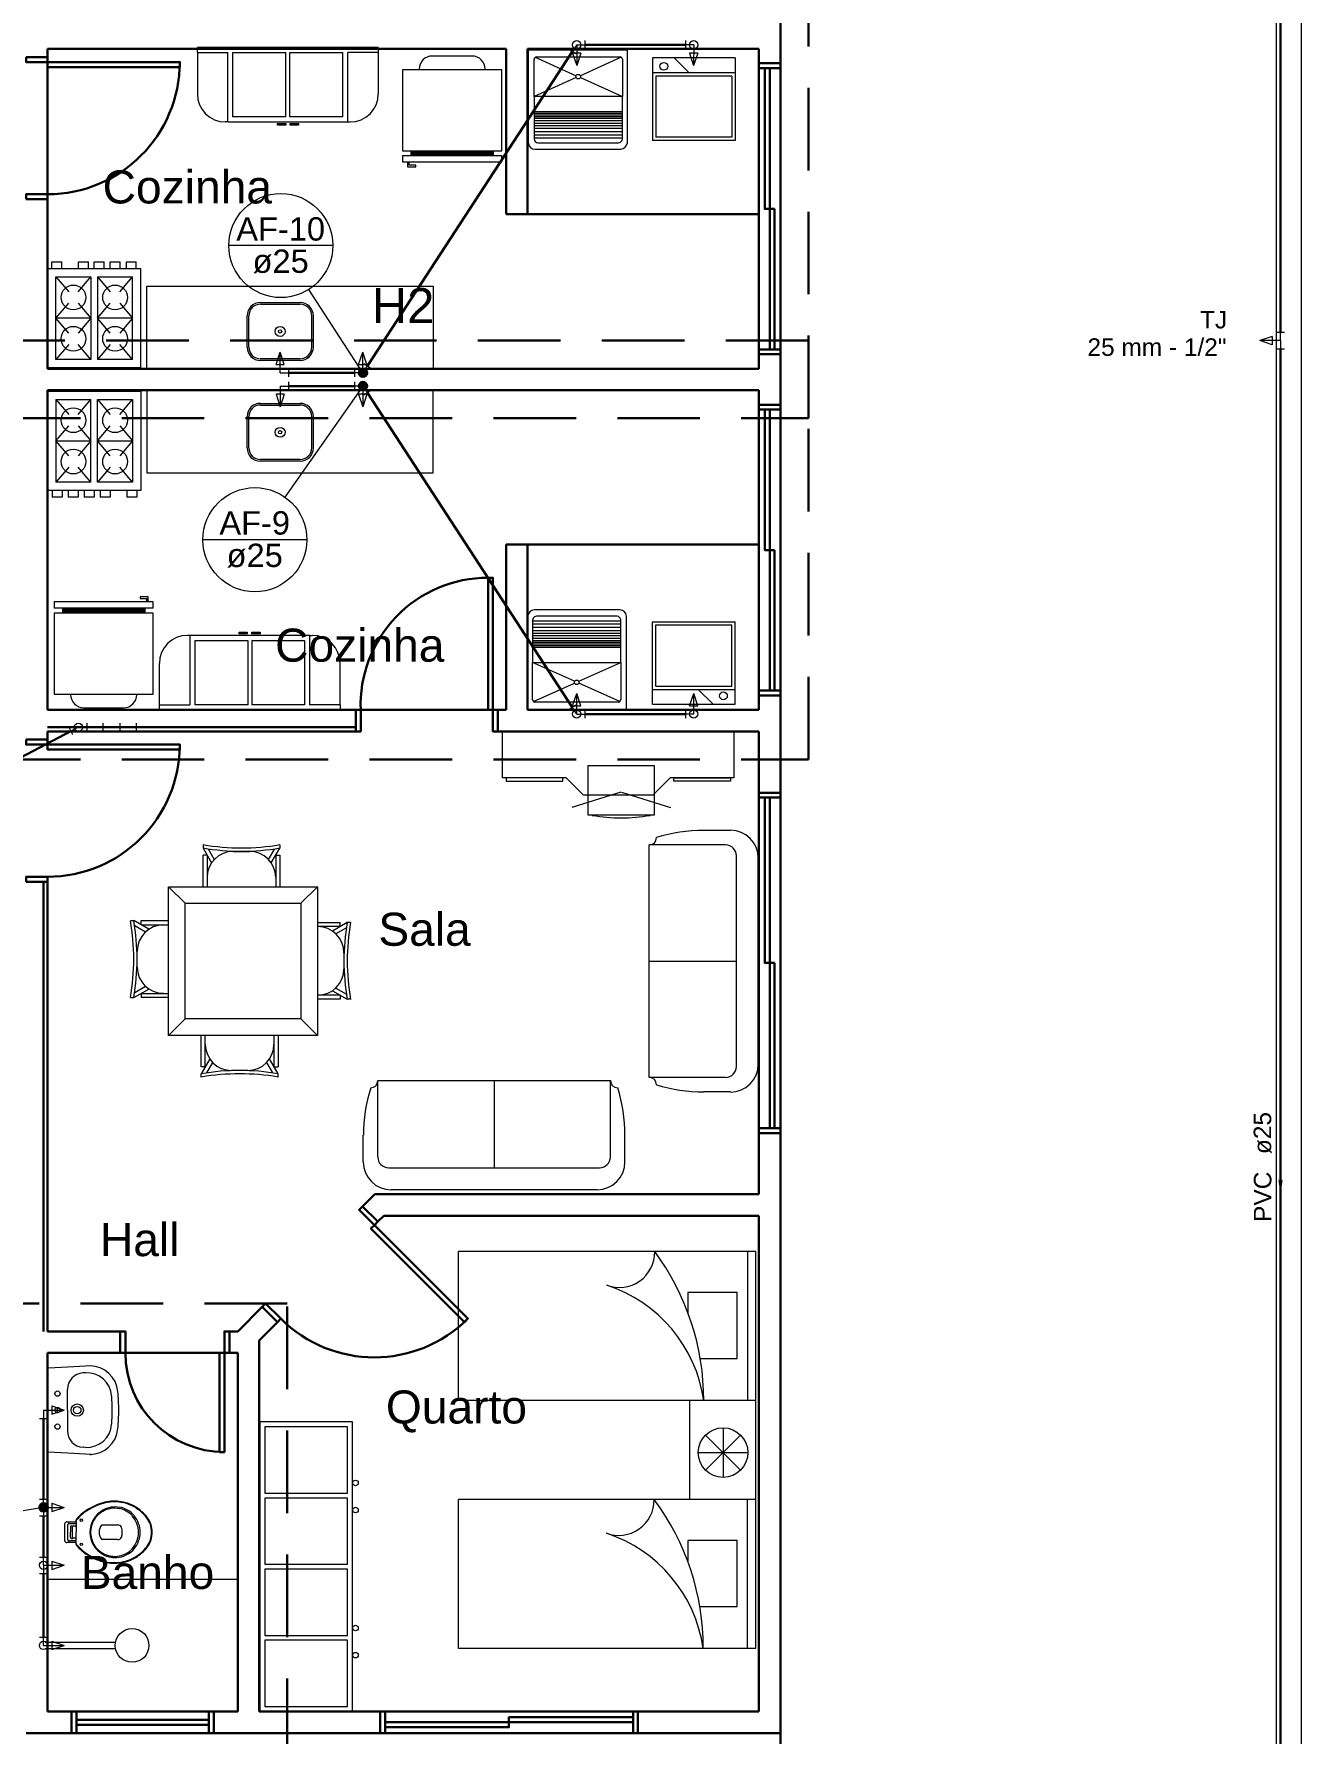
# Model space of a CAD drawing. Header units: inches. Extents: x -21 to 129, y -108 to 34.
# Drawn here: x 56.02 to 63.69, y -9.86 to 0.43 of the extents above; entities that cross this region are included whole.
import ezdxf

# ---------------------------------------------------------------- set-up
doc = ezdxf.new("R2010")
doc.units = ezdxf.units.IN
doc.header["$MEASUREMENT"] = 0
doc.linetypes.add('Dashed', pattern=[0.75, 0.5, -0.25])
for name, color, linetype, lineweight in [('AF-Colunas', 8, 'Continuous', 30), ('AF-Conexões detalhe', 8, 'Continuous', 20), ('AF-Indicação coluna', 5, 'Continuous', 20), ('AF-Textos coluna', 7, 'Continuous', 20), ('AF-Textos conexão', 7, 'Continuous', 20), ('AF-Tubos detalhe', 170, 'Continuous', 30), ('AL-Sentido tubo', 9, 'Continuous', 20), ('AL-Textos tubo', 7, 'Continuous', 20), ('DI-Detalhes', 6, 'Dashed', 30), ('XJANELAS E PORTAS', 4, 'Continuous', 30), ('xMOVEIS', 253, 'Continuous', 20), ('xMURO', 4, 'Continuous', 20), ('XPAREDE', 7, 'Continuous', 30), ('xPISO', 4, 'Continuous', 30), ('xTEXTO', 7, 'Continuous', 20)]:
    doc.layers.add(name, color=color, linetype=linetype, lineweight=lineweight)
doc.styles.add('Arial', font='arial.ttf')

# ---------------------------------------------------------------- blocks, each defined once
blk = doc.blocks.new('_Closed')
at = {"color": 0, "linetype": 'ByBlock', "lineweight": -2}
for p, q in [((-1, 0.166667), (0, 0)), ((-1, 0.166667), (-1, -0.166667)), ((0, 0), (-1, -0.166667)), ((0, 0), (-1, 0))]:
    blk.add_line(p, q, dxfattribs=at)

msp = doc.modelspace()

# ---------------------------------------------------------------- linework, layer by layer
at = {"layer": 'AF-Colunas', "linetype": 'Continuous', "const_width": 0.025}
for points in [[(58.024, -1.625, 1), (57.999, -1.625, 1)], [(58.024, -1.705, 1), (57.999, -1.705, 1)], [(56.091, -8.491, 1), (56.066, -8.491, 1)]]:
    msp.add_lwpolyline(points, format="xyb", close=True, dxfattribs=at)
at = {"layer": 'AF-Colunas', "linetype": 'Continuous'}
for centre in [(58.012, -1.625), (58.012, -1.705), (56.079, -8.491)]:
    msp.add_circle(centre, 0.025, dxfattribs=at)
at = {"layer": 'AF-Conexões detalhe', "linetype": 'Continuous'}
for p, q in [((59.3, 0.305), (59.258, 0.332)), ((59.306, 0.36), (59.279, 0.318)), ((59.331, 0.31), (59.281, 0.31)), ((59.281, 0.31), (59.306, 0.235)), ((59.306, 0.36), (59.356, 0.36)), ((59.306, 0.36), (59.306, 0.235)), ((59.331, 0.31), (59.306, 0.235)), ((59.356, 0.385), (59.356, 0.335)), ((59.964, 0.385), (59.964, 0.335)), ((60.014, 0.36), (59.964, 0.36)), ((60.039, 0.31), (59.989, 0.31)), ((59.989, 0.31), (60.013, 0.235)), ((60.014, 0.36), (60.013, 0.235)), ((60.039, 0.31), (60.013, 0.235)), ((63.515, -1.405), (63.44, -1.43)), ((63.565, -1.43), (63.44, -1.43)), ((63.515, -1.455), (63.44, -1.43)), ((63.515, -1.405), (63.515, -1.455)), ((63.54, -1.38), (63.59, -1.38)), ((63.565, -1.43), (63.565, -1.38)), ((63.565, -1.43), (63.565, -1.48)), ((57.486, -1.575), (57.511, -1.5)), ((57.512, -1.625), (57.511, -1.5)), ((57.536, -1.575), (57.511, -1.5)), ((57.986, -1.575), (58.011, -1.5)), ((57.986, -1.575), (58.011, -1.5)), ((58.012, -1.625), (58.011, -1.5)), ((58.036, -1.575), (58.011, -1.5)), ((58.012, -1.625), (58.011, -1.5)), ((58.036, -1.575), (58.011, -1.5)), ((63.54, -1.48), (63.59, -1.48)), ((57.486, -1.575), (57.536, -1.575)), ((57.512, -1.625), (57.562, -1.625)), ((57.562, -1.6), (57.562, -1.65)), ((57.962, -1.65), (57.962, -1.6)), ((58.012, -1.625), (57.962, -1.625)), ((57.986, -1.575), (58.036, -1.575)), ((57.986, -1.575), (58.036, -1.575)), ((58.012, -1.625), (58.039, -1.583)), ((58.018, -1.569), (58.06, -1.597)), ((57.512, -1.705), (57.511, -1.83)), ((57.512, -1.705), (57.562, -1.705)), ((57.562, -1.68), (57.562, -1.73)), ((57.962, -1.73), (57.962, -1.68)), ((58.012, -1.705), (57.962, -1.705)), ((58.012, -1.705), (58.011, -1.83)), ((58.012, -1.705), (58.011, -1.83)), ((58.012, -1.705), (58.039, -1.747)), ((58.06, -1.733), (58.018, -1.76)), ((57.536, -1.755), (57.486, -1.755)), ((57.486, -1.755), (57.511, -1.83)), ((57.536, -1.755), (57.511, -1.83)), ((58.036, -1.755), (57.986, -1.755)), ((57.986, -1.755), (58.011, -1.83)), ((58.036, -1.755), (57.986, -1.755)), ((57.986, -1.755), (58.011, -1.83)), ((58.036, -1.755), (58.011, -1.83)), ((58.036, -1.755), (58.011, -1.83)), ((59.281, -3.64), (59.306, -3.565)), ((59.306, -3.69), (59.306, -3.565)), ((59.331, -3.64), (59.306, -3.565)), ((59.989, -3.64), (60.014, -3.565)), ((60.014, -3.69), (60.014, -3.565)), ((60.039, -3.64), (60.014, -3.565)), ((59.258, -3.662), (59.3, -3.634)), ((59.306, -3.69), (59.279, -3.648)), ((59.281, -3.64), (59.331, -3.64)), ((59.306, -3.69), (59.356, -3.69)), ((59.356, -3.665), (59.356, -3.715)), ((59.964, -3.665), (59.964, -3.715)), ((60.014, -3.69), (59.964, -3.69)), ((59.989, -3.64), (60.039, -3.64)), ((56.257, -3.816), (56.234, -3.771)), ((56.29, -3.77), (56.245, -3.793)), ((56.29, -3.77), (56.34, -3.77)), ((56.34, -3.745), (56.34, -3.795)), ((56.44, -3.795), (56.44, -3.745)), ((56.49, -3.77), (56.44, -3.77)), ((56.49, -3.77), (56.54, -3.77)), ((56.54, -3.745), (56.54, -3.795)), ((56.64, -3.745), (56.64, -3.795)), ((56.69, -3.77), (56.64, -3.77)), ((56.079, -7.902), (56.079, -7.952)), ((56.079, -7.902), (56.204, -7.902)), ((56.129, -7.877), (56.129, -7.927)), ((56.129, -7.877), (56.204, -7.902)), ((56.129, -7.927), (56.204, -7.902)), ((56.054, -7.952), (56.104, -7.952)), ((56.054, -8.441), (56.104, -8.441)), ((56.079, -8.491), (56.079, -8.441)), ((56.079, -8.491), (56.079, -8.541)), ((56.079, -8.491), (56.204, -8.491)), ((56.129, -8.466), (56.129, -8.516)), ((56.129, -8.466), (56.204, -8.491)), ((56.129, -8.516), (56.204, -8.491)), ((56.054, -8.541), (56.104, -8.541)), ((56.054, -8.791), (56.104, -8.791)), ((56.079, -8.841), (56.079, -8.791)), ((56.079, -8.841), (56.079, -8.891)), ((56.079, -8.841), (56.204, -8.841)), ((56.129, -8.816), (56.129, -8.866)), ((56.129, -8.816), (56.204, -8.841)), ((56.129, -8.866), (56.204, -8.841)), ((56.054, -8.891), (56.104, -8.891)), ((56.054, -9.276), (56.104, -9.276)), ((56.079, -9.326), (56.079, -9.276)), ((56.079, -9.326), (56.204, -9.326)), ((56.129, -9.301), (56.129, -9.351)), ((56.129, -9.301), (56.204, -9.326)), ((56.129, -9.351), (56.204, -9.326))]:
    msp.add_line(p, q, dxfattribs=at)
for centre in [(59.306, 0.36), (59.306, 0.36), (59.306, 0.36), (60.014, 0.36), (60.014, 0.36), (58.012, -1.625), (58.012, -1.625), (58.012, -1.625), (58.012, -1.625), (58.012, -1.625), (58.012, -1.705), (58.012, -1.705), (58.012, -1.705), (58.012, -1.705), (58.012, -1.705), (59.306, -3.69), (59.306, -3.69), (59.306, -3.69), (60.014, -3.69), (60.014, -3.69), (56.29, -3.77), (56.29, -3.77), (56.079, -8.491), (56.079, -8.491), (56.079, -8.491), (56.079, -8.841), (56.079, -8.841), (56.079, -9.326), (56.079, -9.326), (56.079, -9.326)]:
    msp.add_circle(centre, 0.025, dxfattribs=at)
at = {"layer": 'AF-Indicação coluna'}
for p, q in [((57.83, -0.855), (57.2, -0.855)), ((58.012, -1.625), (57.685, -1.12)), ((58.012, -1.705), (57.539, -2.377)), ((57.673, -2.635), (57.043, -2.635)), ((56.077, -8.491), (55.464, -8.594))]:
    msp.add_line(p, q, dxfattribs=at)
for centre in [(57.515, -0.855), (57.358, -2.635)]:
    msp.add_circle(centre, 0.315, dxfattribs=at)
at = {"layer": 'AF-Tubos detalhe'}
for p, q in [((63.565, 8.521), (63.565, -1.38)), ((58.039, -1.583), (59.279, 0.318)), ((59.356, 0.36), (59.964, 0.36)), ((63.565, -1.48), (63.565, -11.382)), ((57.962, -1.625), (57.562, -1.625)), ((58.012, -1.625), (58.012, -1.625)), ((57.962, -1.705), (57.562, -1.705)), ((58.012, -1.705), (58.012, -1.705)), ((58.039, -1.747), (59.279, -3.648)), ((59.356, -3.69), (59.964, -3.69)), ((53.717, -5.122), (56.245, -3.793)), ((56.34, -3.77), (56.44, -3.77)), ((56.54, -3.77), (56.64, -3.77)), ((56.079, -8.441), (56.079, -7.952)), ((56.079, -8.541), (56.079, -8.791)), ((56.079, -8.891), (56.079, -9.276))]:
    msp.add_line(p, q, dxfattribs=at)
at = {"layer": 'AL-Sentido tubo'}
msp.add_lwpolyline([(63.565, -6.512), (63.565, -6.35)], dxfattribs=at)
at = {"layer": 'DI-Detalhes'}
for points in [[(55.802, -1.9), (60.708, -1.9), (60.708, 0.635), (55.802, 0.635), (55.802, -1.9)], [(55.802, -3.965), (60.708, -3.965), (60.708, -1.43), (55.802, -1.43), (55.802, -3.965)], [(55.802, -10.026), (57.553, -10.026), (57.553, -7.256), (55.802, -7.256), (55.802, -10.026)]]:
    msp.add_lwpolyline(points, close=True, dxfattribs=at)
at = {"layer": 'XJANELAS E PORTAS'}
for p, q in [((60.409, 0.218), (60.409, -1.483)), ((60.539, 0.218), (60.539, -1.483)), ((60.409, -1.848), (60.409, -3.548)), ((60.539, -1.848), (60.539, -3.548)), ((57.969, -3.665), (57.999, -3.665)), ((60.409, -4.196), (60.409, -6.196)), ((60.539, -4.196), (60.539, -6.196)), ((56.278, -9.726), (57.079, -9.726)), ((59.647, -9.726), (58.146, -9.726)), ((56.278, -9.856), (57.079, -9.856)), ((59.647, -9.856), (58.146, -9.856))]:
    msp.add_line(p, q, dxfattribs=at)
for points in [[(55.973, 0.285), (55.973, 0.255), (56.103, 0.255), (56.103, 0.285)], [(60.539, 0.248), (60.539, 0.218), (60.409, 0.218), (60.409, 0.248)], [(56.103, -0.575), (56.103, -0.545), (55.973, -0.545), (55.973, -0.575)], [(60.409, -1.513), (60.409, -1.483), (60.539, -1.483), (60.539, -1.513)], [(60.539, -1.818), (60.539, -1.848), (60.409, -1.848), (60.409, -1.818)], [(60.409, -3.578), (60.409, -3.548), (60.539, -3.548), (60.539, -3.578)], [(57.969, -3.665), (57.999, -3.665), (57.999, -3.795), (57.969, -3.795)], [(58.829, -3.795), (58.799, -3.795), (58.799, -3.665), (58.829, -3.665)], [(55.973, -3.845), (55.973, -3.875), (56.103, -3.875), (56.103, -3.845)], [(60.539, -4.166), (60.539, -4.196), (60.409, -4.196), (60.409, -4.166)], [(56.103, -4.706), (56.103, -4.676), (55.973, -4.676), (55.973, -4.706)], [(60.409, -6.226), (60.409, -6.196), (60.539, -6.196), (60.539, -6.226)], [(58.01, -6.669), (57.989, -6.691), (58.081, -6.783), (58.102, -6.761)], [(57.494, -7.369), (57.515, -7.348), (57.423, -7.256), (57.402, -7.278)], [(56.543, -7.556), (56.574, -7.556), (56.574, -7.426), (56.543, -7.426)], [(57.204, -7.426), (57.174, -7.426), (57.174, -7.556), (57.204, -7.556)], [(56.248, -9.856), (56.278, -9.856), (56.278, -9.726), (56.248, -9.726)], [(57.109, -9.726), (57.079, -9.726), (57.079, -9.856), (57.109, -9.856)], [(58.116, -9.726), (58.146, -9.726), (58.146, -9.856), (58.116, -9.856)], [(59.676, -9.856), (59.647, -9.856), (59.647, -9.726), (59.676, -9.726)]]:
    msp.add_lwpolyline(points, dxfattribs=at)
for points in [[(56.103, 0.255), (56.103, 0.225), (56.904, 0.225), (56.904, 0.255), (56.103, 0.255), (56.103, 0.255)], [(60.474, 0.218), (60.474, -0.633), (60.444, -0.633), (60.444, 0.218), (60.474, 0.218), (60.474, 0.218)], [(60.504, -0.633), (60.504, -1.483), (60.474, -1.483), (60.474, -0.633), (60.504, -0.633), (60.504, -0.633)], [(60.474, -1.848), (60.474, -2.698), (60.444, -2.698), (60.444, -1.848), (60.474, -1.848), (60.474, -1.848)], [(60.504, -2.698), (60.504, -3.548), (60.474, -3.548), (60.474, -2.698), (60.504, -2.698), (60.504, -2.698)], [(58.799, -3.665), (58.769, -3.665), (58.769, -2.865), (58.799, -2.865), (58.799, -3.665), (58.799, -3.665)], [(56.103, -3.875), (56.103, -3.905), (56.904, -3.905), (56.904, -3.875), (56.103, -3.875), (56.103, -3.875)], [(60.474, -4.196), (60.474, -5.196), (60.444, -5.196), (60.444, -4.196), (60.474, -4.196), (60.474, -4.196)], [(60.504, -5.196), (60.504, -6.196), (60.474, -6.196), (60.474, -5.196), (60.504, -5.196), (60.504, -5.196)], [(58.081, -6.783), (58.06, -6.804), (58.626, -7.369), (58.647, -7.348), (58.081, -6.783), (58.081, -6.783)], [(57.174, -7.556), (57.144, -7.556), (57.144, -8.156), (57.174, -8.156), (57.174, -7.556), (57.174, -7.556)], [(59.647, -9.791), (58.896, -9.791), (58.896, -9.761), (59.647, -9.761), (59.647, -9.791), (59.647, -9.791)], [(56.278, -9.776), (57.079, -9.776), (57.079, -9.806), (56.278, -9.806), (56.278, -9.776), (56.278, -9.776)], [(58.896, -9.821), (58.146, -9.821), (58.146, -9.791), (58.896, -9.791), (58.896, -9.821), (58.896, -9.821)]]:
    msp.add_lwpolyline(points, close=True, dxfattribs=at)
for centre, radius, start, end in [((56.103, 0.255), 0.8, 270, 0), ((58.769, -3.636), 0.771, 90, 182.192), ((56.103, -3.875), 0.8, 270, 0), ((58.081, -6.783), 0.8, 225, 315), ((57.174, -7.556), 0.6, 180, 270)]:
    msp.add_arc(centre, radius, start, end, dxfattribs=at)
at = {"layer": 'xMOVEIS'}
for p, q in [((58.105, 0.343), (57.01, 0.343)), ((57.01, 0.313), (57.01, 0.343)), ((57.01, 0.313), (57.195, 0.313)), ((57.01, 0.313), (57.01, 0.063)), ((57.195, -0.107), (57.195, 0.313)), ((57.225, -0.077), (57.225, 0.313)), ((57.225, 0.313), (57.545, 0.313)), ((57.545, -0.077), (57.545, 0.313)), ((57.57, -0.077), (57.57, 0.313)), ((57.57, 0.313), (57.89, 0.313)), ((57.89, -0.077), (57.89, 0.313)), ((58.105, 0.313), (57.92, 0.313)), ((57.92, -0.107), (57.92, 0.313)), ((58.105, 0.343), (58.105, 0.313)), ((58.105, 0.313), (58.105, 0.063)), ((59.613, 0.328), (59.013, 0.328)), ((59.013, 0.328), (59.013, -0.235)), ((59.613, -0.234), (59.613, 0.328)), ((58.852, 0.209), (58.252, 0.209)), ((58.252, 0.209), (58.252, -0.281)), ((58.672, 0.292), (58.432, 0.292)), ((58.752, 0.209), (58.752, 0.212)), ((58.852, -0.281), (58.852, 0.209)), ((59.055, 0.284), (59.303, 0.173)), ((59.576, 0.284), (59.328, 0.173)), ((60.264, 0.281), (59.764, 0.281)), ((59.764, 0.281), (59.764, -0.219)), ((59.896, 0.281), (59.986, 0.191)), ((60.264, 0.281), (60.264, -0.219)), ((59.303, 0.161), (59.048, 0.047)), ((59.328, 0.161), (59.583, 0.047)), ((59.784, 0.171), (59.784, -0.199)), ((60.244, 0.171), (60.244, -0.199)), ((57.545, -0.077), (57.225, -0.077)), ((57.89, -0.077), (57.57, -0.077)), ((59.048, -0.044), (59.583, -0.044)), ((59.048, -0.054), (59.583, -0.054)), ((59.048, -0.064), (59.583, -0.064)), ((59.048, -0.074), (59.583, -0.074)), ((59.048, -0.084), (59.583, -0.084)), ((59.048, -0.099), (59.583, -0.099)), ((57.195, -0.107), (57.18, -0.107)), ((57.195, -0.107), (57.92, -0.107)), ((57.92, -0.107), (57.935, -0.107)), ((59.048, -0.114), (59.583, -0.114)), ((59.048, -0.129), (59.583, -0.129)), ((59.048, -0.144), (59.583, -0.144)), ((59.048, -0.164), (59.583, -0.164)), ((59.048, -0.184), (59.583, -0.184)), ((59.048, -0.204), (59.583, -0.204)), ((60.244, -0.199), (59.784, -0.199)), ((58.252, -0.281), (58.852, -0.281)), ((58.302, -0.281), (58.302, -0.311)), ((58.302, -0.289), (58.802, -0.289)), ((58.302, -0.296), (58.802, -0.296)), ((58.302, -0.303), (58.802, -0.303)), ((58.802, -0.311), (58.802, -0.281)), ((59.053, -0.272), (59.572, -0.272)), ((60.264, -0.219), (59.764, -0.219)), ((58.252, -0.311), (58.252, -0.349)), ((58.252, -0.311), (58.852, -0.311)), ((58.252, -0.349), (58.852, -0.349)), ((58.282, -0.349), (58.282, -0.379)), ((58.282, -0.379), (58.332, -0.379)), ((58.292, -0.369), (58.292, -0.349)), ((58.332, -0.369), (58.292, -0.369)), ((58.332, -0.379), (58.332, -0.369)), ((58.852, -0.349), (58.852, -0.311)), ((56.104, -1.594), (56.104, -0.994)), ((56.104, -0.994), (56.668, -0.994)), ((56.129, -0.954), (56.189, -0.954)), ((56.129, -0.994), (56.129, -0.954)), ((56.189, -0.994), (56.189, -0.954)), ((56.29, -0.994), (56.29, -0.954)), ((56.29, -0.954), (56.35, -0.954)), ((56.35, -0.994), (56.35, -0.954)), ((56.386, -0.954), (56.446, -0.954)), ((56.386, -0.994), (56.386, -0.954)), ((56.446, -0.994), (56.446, -0.954)), ((56.483, -0.954), (56.543, -0.954)), ((56.483, -0.994), (56.483, -0.954)), ((56.543, -0.994), (56.543, -0.954)), ((56.58, -0.994), (56.58, -0.954)), ((56.58, -0.954), (56.64, -0.954)), ((56.64, -0.994), (56.64, -0.954)), ((56.668, -1.594), (56.668, -0.994)), ((56.154, -1.044), (56.366, -1.044)), ((56.154, -1.544), (56.154, -1.044)), ((56.154, -1.044), (56.231, -1.135)), ((56.289, -1.135), (56.366, -1.044)), ((56.366, -1.044), (56.366, -1.544)), ((56.406, -1.044), (56.406, -1.544)), ((56.406, -1.044), (56.618, -1.044)), ((56.406, -1.044), (56.483, -1.135)), ((56.541, -1.135), (56.618, -1.044)), ((56.618, -1.544), (56.618, -1.044)), ((56.704, -1.6), (56.704, -1.1)), ((56.704, -1.1), (58.437, -1.1)), ((58.437, -1.1), (58.437, -1.6)), ((56.154, -1.294), (56.231, -1.203)), ((56.289, -1.203), (56.366, -1.294)), ((56.406, -1.294), (56.483, -1.203)), ((56.541, -1.203), (56.618, -1.294)), ((57.391, -1.2), (57.632, -1.2)), ((57.391, -1.21), (57.632, -1.21)), ((56.366, -1.294), (56.154, -1.294)), ((56.231, -1.385), (56.154, -1.294)), ((56.366, -1.294), (56.289, -1.385)), ((56.618, -1.294), (56.406, -1.294)), ((56.483, -1.385), (56.406, -1.294)), ((56.618, -1.294), (56.541, -1.385)), ((57.311, -1.47), (57.311, -1.28)), ((57.321, -1.47), (57.321, -1.28)), ((57.701, -1.28), (57.701, -1.47)), ((57.711, -1.28), (57.711, -1.47)), ((56.231, -1.453), (56.154, -1.544)), ((56.366, -1.544), (56.289, -1.453)), ((56.483, -1.453), (56.406, -1.544)), ((56.618, -1.544), (56.541, -1.453)), ((57.632, -1.54), (57.391, -1.54)), ((56.668, -1.594), (56.104, -1.594)), ((56.366, -1.544), (56.154, -1.544)), ((56.618, -1.544), (56.406, -1.544)), ((57.632, -1.55), (57.391, -1.55)), ((56.104, -1.737), (56.668, -1.737)), ((56.104, -1.737), (56.104, -2.337)), ((56.668, -1.737), (56.668, -2.337)), ((56.704, -1.73), (56.704, -2.23)), ((58.437, -2.23), (58.437, -1.73)), ((56.154, -1.787), (56.154, -2.287)), ((56.154, -1.787), (56.366, -1.787)), ((56.154, -1.787), (56.231, -1.878)), ((56.289, -1.878), (56.366, -1.787)), ((56.366, -2.287), (56.366, -1.787)), ((56.406, -2.287), (56.406, -1.787)), ((56.406, -1.787), (56.618, -1.787)), ((56.406, -1.787), (56.483, -1.878)), ((56.541, -1.878), (56.618, -1.787)), ((56.618, -1.787), (56.618, -2.287)), ((57.391, -1.81), (57.632, -1.81)), ((57.391, -1.82), (57.632, -1.82)), ((56.154, -2.037), (56.231, -1.946)), ((56.289, -1.946), (56.366, -2.037)), ((56.406, -2.037), (56.483, -1.946)), ((56.541, -1.946), (56.618, -2.037)), ((57.311, -2.08), (57.311, -1.89)), ((57.321, -2.08), (57.321, -1.89)), ((57.701, -1.89), (57.701, -2.08)), ((57.711, -1.89), (57.711, -2.08)), ((56.154, -2.037), (56.366, -2.037)), ((56.231, -2.128), (56.154, -2.037)), ((56.366, -2.037), (56.289, -2.128)), ((56.406, -2.037), (56.618, -2.037)), ((56.483, -2.128), (56.406, -2.037)), ((56.618, -2.037), (56.541, -2.128)), ((57.632, -2.15), (57.391, -2.15)), ((56.231, -2.197), (56.154, -2.287)), ((56.366, -2.287), (56.289, -2.197)), ((56.483, -2.197), (56.406, -2.287)), ((56.618, -2.287), (56.541, -2.197)), ((56.704, -2.23), (58.437, -2.23)), ((57.632, -2.16), (57.391, -2.16)), ((56.668, -2.337), (56.104, -2.337)), ((56.131, -2.337), (56.131, -2.377)), ((56.366, -2.287), (56.154, -2.287)), ((56.191, -2.337), (56.191, -2.377)), ((56.228, -2.337), (56.228, -2.377)), ((56.288, -2.337), (56.288, -2.377)), ((56.325, -2.337), (56.325, -2.377)), ((56.385, -2.337), (56.385, -2.377)), ((56.618, -2.287), (56.406, -2.287)), ((56.422, -2.337), (56.422, -2.377)), ((56.482, -2.337), (56.482, -2.377)), ((56.583, -2.337), (56.583, -2.377)), ((56.643, -2.337), (56.643, -2.377)), ((56.191, -2.377), (56.131, -2.377)), ((56.288, -2.377), (56.228, -2.377)), ((56.385, -2.377), (56.325, -2.377)), ((56.482, -2.377), (56.422, -2.377)), ((56.643, -2.377), (56.583, -2.377)), ((56.713, -2.981), (56.663, -2.981)), ((56.663, -2.981), (56.663, -2.991)), ((56.713, -3.011), (56.713, -2.981)), ((56.143, -3.011), (56.143, -3.049)), ((56.743, -3.011), (56.143, -3.011)), ((56.743, -3.049), (56.143, -3.049)), ((56.143, -3.079), (56.143, -3.569)), ((56.743, -3.079), (56.143, -3.079)), ((56.193, -3.049), (56.193, -3.079)), ((56.693, -3.057), (56.193, -3.057)), ((56.693, -3.064), (56.193, -3.064)), ((56.693, -3.071), (56.193, -3.071)), ((56.663, -2.991), (56.703, -2.991)), ((56.693, -3.079), (56.693, -3.049)), ((56.703, -2.991), (56.703, -3.011)), ((56.743, -3.049), (56.743, -3.011)), ((56.743, -3.569), (56.743, -3.079)), ((59.568, -3.06), (59.049, -3.06)), ((59.008, -3.097), (59.008, -3.66)), ((59.573, -3.127), (59.038, -3.127)), ((59.573, -3.147), (59.038, -3.147)), ((59.573, -3.167), (59.038, -3.167)), ((59.573, -3.187), (59.038, -3.187)), ((59.608, -3.66), (59.608, -3.096)), ((59.764, -3.631), (59.764, -3.131)), ((59.764, -3.131), (60.264, -3.131)), ((59.784, -3.521), (59.784, -3.151)), ((59.784, -3.151), (60.244, -3.151)), ((60.244, -3.521), (60.244, -3.151)), ((60.264, -3.631), (60.264, -3.131)), ((56.965, -3.214), (56.95, -3.214)), ((57.689, -3.214), (56.965, -3.214)), ((56.965, -3.214), (56.965, -3.634)), ((56.995, -3.244), (56.995, -3.634)), ((56.995, -3.244), (57.315, -3.244)), ((57.315, -3.244), (57.315, -3.634)), ((57.339, -3.244), (57.339, -3.634)), ((57.339, -3.244), (57.659, -3.244)), ((57.659, -3.244), (57.659, -3.634)), ((57.689, -3.214), (57.689, -3.634)), ((57.689, -3.214), (57.704, -3.214)), ((59.573, -3.202), (59.038, -3.202)), ((59.573, -3.217), (59.038, -3.217)), ((59.573, -3.232), (59.038, -3.232)), ((59.573, -3.247), (59.038, -3.247)), ((59.573, -3.257), (59.038, -3.257)), ((59.573, -3.267), (59.038, -3.267)), ((59.573, -3.277), (59.038, -3.277)), ((59.573, -3.287), (59.038, -3.287)), ((56.78, -3.634), (56.78, -3.384)), ((57.874, -3.634), (57.874, -3.384)), ((59.293, -3.492), (59.038, -3.378)), ((59.319, -3.492), (59.573, -3.378)), ((56.143, -3.569), (56.743, -3.569)), ((56.243, -3.569), (56.243, -3.572)), ((56.643, -3.572), (56.643, -3.569)), ((59.045, -3.615), (59.293, -3.504)), ((59.566, -3.615), (59.318, -3.504)), ((60.132, -3.631), (60.042, -3.541)), ((56.323, -3.652), (56.563, -3.652)), ((56.78, -3.664), (56.78, -3.634)), ((56.78, -3.634), (56.965, -3.634)), ((56.78, -3.664), (57.874, -3.664)), ((57.315, -3.634), (56.995, -3.634)), ((57.659, -3.634), (57.339, -3.634)), ((57.874, -3.634), (57.689, -3.634)), ((57.874, -3.634), (57.874, -3.664)), ((59.008, -3.66), (59.608, -3.66)), ((59.764, -3.631), (60.264, -3.631)), ((58.857, -4.075), (58.857, -3.795)), ((60.257, -3.795), (60.257, -4.075)), ((59.242, -4.075), (58.857, -4.075)), ((59.221, -4.075), (58.878, -4.075)), ((58.878, -4.075), (58.878, -4.096)), ((58.878, -4.096), (59.221, -4.096)), ((59.221, -4.096), (59.221, -4.075)), ((59.347, -4.18), (59.242, -4.075)), ((59.872, -4.075), (59.767, -4.18)), ((60.257, -4.075), (59.872, -4.075)), ((59.893, -4.075), (60.236, -4.075)), ((59.893, -4.096), (59.893, -4.075)), ((60.236, -4.096), (59.893, -4.096)), ((60.236, -4.075), (60.236, -4.096)), ((59.572, -4.162), (59.277, -4.256)), ((59.767, -4.18), (59.347, -4.18)), ((59.577, -4.162), (59.873, -4.256)), ((60.236, -4.394), (60.075, -4.394)), ((57.044, -4.481), (57.044, -4.501)), ((57.044, -4.501), (57.096, -4.59)), ((57.076, -4.506), (57.112, -4.57)), ((57.227, -4.521), (57.326, -4.521)), ((57.441, -4.57), (57.478, -4.506)), ((57.457, -4.59), (57.509, -4.501)), ((57.509, -4.481), (57.509, -4.501)), ((60.207, -4.482), (59.745, -4.482)), ((59.745, -5.889), (59.745, -4.482)), ((57.044, -4.735), (57.044, -4.544)), ((57.069, -4.544), (57.044, -4.544)), ((57.069, -4.544), (57.069, -4.735)), ((57.484, -4.544), (57.484, -4.735)), ((57.484, -4.544), (57.509, -4.544)), ((57.509, -4.544), (57.509, -4.735)), ((60.273, -5.823), (60.273, -4.548)), ((60.404, -5.809), (60.404, -4.563)), ((56.836, -4.735), (56.936, -4.835)), ((57.636, -4.835), (57.736, -4.735)), ((56.606, -4.94), (56.626, -4.94)), ((56.716, -4.992), (56.626, -4.94)), ((56.695, -5.009), (56.631, -4.972)), ((56.669, -4.94), (56.836, -4.94)), ((56.669, -4.965), (56.669, -4.94)), ((56.669, -4.965), (56.836, -4.965)), ((57.736, -4.951), (57.874, -4.951)), ((57.874, -4.976), (57.736, -4.976)), ((57.917, -4.951), (57.827, -5.003)), ((57.912, -4.983), (57.848, -5.02)), ((57.874, -4.976), (57.874, -4.951)), ((57.937, -4.951), (57.917, -4.951)), ((56.646, -5.223), (56.646, -5.123)), ((57.897, -5.134), (57.897, -5.233)), ((59.745, -5.186), (60.273, -5.186)), ((56.631, -5.374), (56.695, -5.337)), ((56.606, -5.406), (56.626, -5.406)), ((56.626, -5.406), (56.716, -5.354)), ((56.669, -5.381), (56.836, -5.381)), ((56.669, -5.381), (56.669, -5.406)), ((56.836, -5.406), (56.669, -5.406)), ((57.874, -5.392), (57.736, -5.392)), ((57.874, -5.416), (57.736, -5.416)), ((57.827, -5.365), (57.917, -5.416)), ((57.848, -5.348), (57.912, -5.385)), ((57.874, -5.392), (57.874, -5.416)), ((57.937, -5.416), (57.917, -5.416)), ((56.936, -5.535), (56.836, -5.635)), ((57.636, -5.535), (57.736, -5.635)), ((57.033, -5.824), (57.033, -5.635)), ((57.058, -5.824), (57.058, -5.635)), ((57.474, -5.824), (57.474, -5.635)), ((57.499, -5.635), (57.499, -5.824)), ((57.085, -5.777), (57.033, -5.867)), ((57.058, -5.824), (57.033, -5.824)), ((57.102, -5.798), (57.065, -5.862)), ((57.315, -5.847), (57.216, -5.847)), ((57.467, -5.862), (57.43, -5.798)), ((57.499, -5.867), (57.447, -5.777)), ((57.474, -5.824), (57.499, -5.824)), ((57.033, -5.887), (57.033, -5.867)), ((57.499, -5.887), (57.499, -5.867)), ((58.102, -6.37), (58.102, -5.908)), ((58.102, -5.908), (59.51, -5.908)), ((58.806, -5.908), (58.806, -6.436)), ((59.51, -6.37), (59.51, -5.908)), ((60.207, -5.889), (59.745, -5.889)), ((60.236, -5.977), (60.075, -5.977)), ((58.014, -6.4), (58.014, -6.238)), ((59.598, -6.4), (59.598, -6.238)), ((58.168, -6.436), (59.444, -6.436)), ((58.183, -6.568), (59.429, -6.568)), ((58.59, -7.843), (58.59, -6.943)), ((60.39, -6.943), (58.59, -6.943)), ((60.34, -6.943), (60.34, -7.843)), ((60.39, -9.344), (60.39, -6.943)), ((56.103, -7.653), (56.103, -7.902)), ((56.263, -7.64), (56.108, -7.648)), ((56.368, -7.635), (56.263, -7.64)), ((56.333, -7.676), (56.318, -7.677)), ((56.223, -7.902), (56.223, -7.777)), ((56.103, -8.151), (56.103, -7.902)), ((56.153, -7.902), (56.173, -7.902)), ((56.163, -7.912), (56.163, -7.892)), ((56.223, -7.902), (56.223, -8.027)), ((60.39, -7.843), (58.59, -7.843)), ((59.99, -8.444), (59.99, -7.843)), ((60.192, -8.009), (60.192, -8.309)), ((60.086, -8.265), (60.298, -8.053)), ((60.086, -8.053), (60.298, -8.265)), ((56.263, -8.164), (56.108, -8.156)), ((56.368, -8.17), (56.263, -8.164)), ((56.333, -8.128), (56.318, -8.127)), ((56.359, -8.17), (56.368, -8.17)), ((60.042, -8.159), (60.342, -8.159)), ((60.39, -8.444), (58.59, -8.444)), ((58.59, -9.344), (58.59, -8.444)), ((60.34, -9.344), (60.34, -8.444)), ((56.207, -8.641), (56.207, -8.59)), ((56.219, -8.579), (56.277, -8.579)), ((56.226, -8.641), (56.226, -8.596)), ((56.233, -8.589), (56.277, -8.589)), ((56.242, -8.61), (56.242, -8.641)), ((56.254, -8.641), (56.254, -8.606)), ((56.269, -8.605), (56.258, -8.605)), ((56.277, -8.572), (56.277, -8.567)), ((56.277, -8.579), (56.277, -8.572)), ((56.277, -8.579), (56.277, -8.641)), ((56.431, -8.597), (56.527, -8.597)), ((56.207, -8.693), (56.207, -8.641)), ((56.277, -8.704), (56.219, -8.704)), ((56.226, -8.686), (56.226, -8.641)), ((56.277, -8.694), (56.233, -8.694)), ((56.242, -8.673), (56.242, -8.641)), ((56.254, -8.677), (56.254, -8.641)), ((56.269, -8.677), (56.258, -8.677)), ((56.277, -8.704), (56.277, -8.641)), ((56.277, -8.711), (56.277, -8.704)), ((56.277, -8.716), (56.277, -8.711)), ((56.527, -8.686), (56.431, -8.686)), ((56.103, -8.926), (57.254, -8.926)), ((56.089, -9.306), (56.515, -9.306)), ((56.515, -9.346), (56.089, -9.346)), ((60.39, -9.344), (58.59, -9.344))]:
    msp.add_line(p, q, dxfattribs=at)
for points in [[(59.583, 0.047), (59.048, 0.047), (59.048, 0.271)], [(59.063, 0.287), (59.569, 0.287)], [(59.583, 0.272), (59.583, 0.047)], [(60.264, 0.191), (59.764, 0.191)], [(60.244, 0.171), (59.784, 0.171)], [(59.583, 0.047), (59.048, 0.047), (59.048, -0.21)], [(59.583, -0.205), (59.583, 0.047)], [(59.071, -0.234), (59.554, -0.234)], [(59.038, -3.378), (59.573, -3.378), (59.573, -3.121)], [(59.038, -3.126), (59.038, -3.378)], [(59.55, -3.097), (59.068, -3.097)], [(59.038, -3.378), (59.573, -3.378), (59.573, -3.603)], [(59.038, -3.603), (59.038, -3.378)], [(59.764, -3.541), (60.264, -3.541)], [(59.784, -3.521), (60.244, -3.521)], [(59.558, -3.618), (59.052, -3.618)], [(60.278, -7.59), (60.278, -7.19), (59.978, -7.19), (59.978, -7.317)], [(60.051, -7.59), (60.278, -7.59)], [(60.278, -9.091), (60.278, -8.691), (59.978, -8.691), (59.978, -8.817)], [(60.051, -9.091), (60.278, -9.091)]]:
    msp.add_lwpolyline(points, dxfattribs=at)
for points in [[(57.545, -0.117), (57.545, -0.127), (57.495, -0.127), (57.495, -0.117), (57.545, -0.117), (57.545, -0.117)], [(57.622, -0.117), (57.622, -0.127), (57.572, -0.127), (57.572, -0.117), (57.622, -0.117), (57.622, -0.117)], [(57.262, -3.204), (57.262, -3.194), (57.312, -3.194), (57.312, -3.204), (57.262, -3.204), (57.262, -3.204)], [(57.339, -3.204), (57.339, -3.194), (57.389, -3.194), (57.389, -3.204), (57.339, -3.204), (57.339, -3.204)], [(59.375, -4.002), (59.775, -4.002), (59.775, -4.302), (59.375, -4.302), (59.375, -4.002), (59.375, -4.002)], [(56.836, -4.735), (57.736, -4.735), (57.736, -5.635), (56.836, -5.635), (56.836, -4.735), (56.836, -4.735)], [(56.936, -4.835), (57.636, -4.835), (57.636, -5.535), (56.936, -5.535), (56.936, -4.835), (56.936, -4.835)], [(57.388, -9.725), (57.949, -9.725), (57.949, -7.974), (57.388, -7.974), (57.388, -9.725), (57.388, -9.725)], [(57.418, -8.404), (57.919, -8.404), (57.919, -8.004), (57.418, -8.004), (57.418, -8.404), (57.418, -8.404)], [(57.418, -8.835), (57.919, -8.835), (57.919, -8.434), (57.418, -8.434), (57.418, -8.835), (57.418, -8.835)], [(57.418, -9.265), (57.919, -9.265), (57.919, -8.865), (57.418, -8.865), (57.418, -9.265), (57.418, -9.265)], [(57.418, -9.695), (57.919, -9.695), (57.919, -9.295), (57.418, -9.295), (57.418, -9.695), (57.418, -9.695)]]:
    msp.add_lwpolyline(points, close=True, dxfattribs=at)
for centre, radius in [((59.833, 0.23), 0.0235), ((59.315, 0.167), 0.014), ((56.26, -1.169), 0.075), ((56.512, -1.169), 0.075), ((56.26, -1.419), 0.075), ((56.512, -1.419), 0.075), ((57.511, -1.375), 0.03), ((57.511, -1.375), 0.01), ((56.26, -1.912), 0.075), ((56.512, -1.912), 0.075), ((57.511, -1.985), 0.03), ((57.511, -1.985), 0.01), ((56.26, -2.162), 0.075), ((56.512, -2.162), 0.075), ((59.306, -3.498), 0.014), ((60.194, -3.58), 0.0235), ((56.163, -7.802), 0.016), ((56.163, -7.902), 0.016), ((56.283, -7.902), 0.0375), ((56.283, -7.902), 0.0225), ((56.163, -8.002), 0.016), ((60.192, -8.159), 0.15), ((57.967, -8.343), 0.017), ((57.967, -8.507), 0.017), ((56.307, -8.568), 0.0075), ((56.307, -8.714), 0.0075), ((56.615, -9.326), 0.102), ((57.967, -9.221), 0.017), ((57.967, -9.385), 0.017)]:
    msp.add_circle(centre, radius, dxfattribs=at)
for centre, radius, start, end in [((58.432, 0.212), 0.08, 90, 180), ((58.672, 0.212), 0.08, 0, 90), ((59.066, 0.269), 0.0184, 99.4954, 172.982), ((59.565, 0.27), 0.0177, 6.1155, 77.8974), ((57.18, 0.063), 0.17, 180, 270), ((57.935, 0.063), 0.17, 270, 0), ((59.554, -0.206), 0.0285, 268.933, 2.9271), ((59.053, -0.232), 0.04, 184.472, 269.908), ((59.075, -0.207), 0.0273, 185.685, 261.89), ((59.565, -0.223), 0.0488, 278.397, 347.571), ((57.391, -1.28), 0.08, 90, 180), ((57.391, -1.28), 0.07, 90, 180), ((57.632, -1.28), 0.08, 0, 90), ((57.632, -1.28), 0.07, 0, 90), ((57.391, -1.47), 0.08, 180, 270), ((57.391, -1.47), 0.07, 180, 270), ((57.632, -1.47), 0.08, 270, 0), ((57.632, -1.47), 0.07, 270, 0), ((57.391, -1.89), 0.08, 90, 180), ((57.391, -1.89), 0.07, 90, 180), ((57.632, -1.89), 0.08, 0, 90), ((57.632, -1.89), 0.07, 0, 90), ((57.391, -2.08), 0.08, 180, 270), ((57.391, -2.08), 0.07, 180, 270), ((57.632, -2.08), 0.08, 270, 0), ((57.632, -2.08), 0.07, 270, 0), ((59.056, -3.108), 0.0488, 98.3965, 167.571), ((59.568, -3.1), 0.04, 4.4716, 89.908), ((59.067, -3.126), 0.0285, 88.9331, 182.927), ((59.546, -3.124), 0.0273, 5.6845, 81.89), ((56.95, -3.384), 0.17, 90, 180), ((57.704, -3.384), 0.17, 0, 90), ((56.323, -3.572), 0.08, 180, 270), ((56.563, -3.572), 0.08, 270, 0), ((59.056, -3.601), 0.0177, 186.116, 257.897), ((59.555, -3.6), 0.0184, 279.495, 352.982), ((59.575, -3.27), 1.048, 260.383, 279.617), ((60.078, -5.364), 0.97, 90.1722, 107.318), ((60.236, -4.562), 0.169, 0, 90), ((57.277, -3.124), 1.376, 260.271, 279.729), ((57.277, -3.144), 1.376, 260.271, 279.729), ((57.227, -4.679), 0.158, 90, 180), ((57.326, -4.679), 0.158, 0, 90), ((59.745, -4.438), 0.044, 270.003, 0), ((60.207, -4.548), 0.066, 0, 90), ((55.249, -5.173), 1.376, 350.271, 9.729), ((55.269, -5.173), 1.376, 350.271, 9.729), ((56.804, -5.124), 0.158, 90, 180), ((57.739, -5.134), 0.158, 0, 90), ((59.273, -5.184), 1.376, 170.271, 189.729), ((59.293, -5.184), 1.376, 170.271, 189.729), ((56.804, -5.222), 0.158, 180, 270), ((57.739, -5.233), 0.158, 270, 0), ((57.216, -5.689), 0.158, 180, 270), ((57.315, -5.689), 0.158, 270, 0), ((57.266, -7.223), 1.376, 80.271, 99.729), ((60.207, -5.823), 0.066, 270, 0), ((60.236, -5.809), 0.169, 270, 0), ((57.266, -7.243), 1.376, 80.271, 99.729), ((58.985, -6.241), 0.97, 162.682, 179.828), ((58.058, -5.908), 0.044, 270, 359.997), ((59.554, -5.908), 0.044, 180.003, 270), ((58.628, -6.241), 0.97, 0.1722, 17.3184), ((59.745, -5.933), 0.044, 0, 89.997), ((60.078, -5.007), 0.97, 252.682, 269.828), ((58.168, -6.37), 0.066, 180, 270), ((59.444, -6.37), 0.066, 270, 0), ((58.183, -6.4), 0.169, 180, 270), ((59.429, -6.4), 0.169, 270, 0), ((59.564, -6.946), 0.214, 249.426, 0.6303), ((58.564, -7.842), 1.511, 359.943, 36.5021), ((59.219, -7.968), 0.865, 8.2998, 71.8307), ((56.108, -7.653), 0.005, 92.9418, 180), ((56.323, -7.777), 0.1, 92.9418, 180), ((56.341, -7.826), 0.15, 3.7164, 92.9418), ((56.359, -7.805), 0.17, 4.6981, 90), ((55.173, -7.902), 1.361, 0, 4.6981), ((55.173, -7.902), 1.321, 0, 3.7164), ((55.173, -7.902), 1.321, 356.284, 0), ((55.173, -7.902), 1.361, 355.302, 0), ((56.341, -7.978), 0.15, 267.058, 356.284), ((56.359, -8), 0.17, 270, 355.302), ((56.323, -8.027), 0.1, 180, 267.058), ((56.518, -8.773), 0.316, 124.464, 139.245), ((56.518, -8.773), 0.32, 124.462, 138.052), ((56.525, -8.787), 0.335, 105.253, 124.152), ((56.525, -8.787), 0.331, 97.2935, 124.15), ((56.514, -8.642), 0.154, 119.656, 179.751), ((56.51, -8.641), 0.146, 119.911, 180.112), ((56.507, -8.696), 0.243, 82.9547, 106.762), ((56.511, -8.634), 0.146, 79.5544, 120.298), ((56.509, -8.641), 0.145, 78.9336, 119.805), ((56.507, -8.696), 0.239, 82.9494, 95.7593), ((56.509, -8.701), 0.248, 58.9269, 83.517), ((56.509, -8.701), 0.244, 58.9326, 83.5222), ((56.51, -8.644), 0.157, 41.2224, 79.972), ((56.51, -8.639), 0.144, 43.0736, 79.1921), ((56.496, -8.717), 0.264, 38.1702, 58.3139), ((56.496, -8.717), 0.268, 38.1603, 58.3191), ((59.561, -8.446), 0.214, 249.426, 0.6303), ((58.561, -9.342), 1.511, 359.943, 36.5021), ((56.219, -8.59), 0.0118, 88.701, 176.32), ((56.233, -8.596), 0.00729, 88.275, 181.725), ((56.249, -8.609), 0.00666, 143.898, 182.043), ((56.248, -8.61), 0.00592, 112.598, 136.064), ((56.25, -8.617), 0.0131, 70.3419, 109.388), ((56.259, -8.593), 0.0119, 245.98, 265.948), ((56.269, -8.597), 0.00832, 272.015, 355.282), ((56.287, -8.566), 0.0102, 134.756, 181.691), ((56.286, -8.573), 0.00945, 141.348, 173.012), ((56.483, -8.641), 0.0683, 139.312, 220.688), ((56.528, -8.621), 0.0241, 23.5104, 90.8905), ((56.471, -8.641), 0.0846, 339.222, 20.7777), ((56.512, -8.64), 0.142, 359.336, 43.7716), ((56.511, -8.641), 0.153, 359.945, 40.6637), ((56.588, -8.641), 0.145, 359.872, 36.98), ((56.588, -8.641), 0.149, 359.872, 36.9981), ((56.219, -8.692), 0.0118, 183.68, 271.299), ((56.233, -8.686), 0.00729, 178.275, 271.725), ((56.249, -8.673), 0.00666, 177.957, 216.102), ((56.248, -8.673), 0.00592, 223.936, 247.402), ((56.25, -8.666), 0.0131, 250.612, 289.658), ((56.259, -8.689), 0.0119, 94.0521, 114.02), ((56.269, -8.686), 0.00832, 4.718, 87.9851), ((56.286, -8.709), 0.00945, 186.988, 218.652), ((56.287, -8.716), 0.0102, 178.309, 225.244), ((56.518, -8.509), 0.316, 220.755, 235.536), ((56.518, -8.509), 0.32, 221.948, 235.538), ((56.514, -8.641), 0.154, 180.249, 240.344), ((56.51, -8.642), 0.146, 179.888, 240.089), ((56.528, -8.662), 0.0241, 269.109, 336.49), ((56.512, -8.643), 0.142, 316.228, 0.6636), ((56.511, -8.641), 0.153, 319.336, 0.0547), ((56.496, -8.566), 0.264, 301.686, 321.83), ((56.496, -8.566), 0.268, 301.681, 321.84), ((56.588, -8.642), 0.145, 323.02, 0.1282), ((56.588, -8.642), 0.149, 323.002, 0.1282), ((59.216, -9.469), 0.865, 8.2998, 71.8307), ((56.525, -8.496), 0.335, 235.848, 254.748), ((56.525, -8.496), 0.331, 235.85, 262.707), ((56.509, -8.642), 0.145, 240.195, 281.066), ((56.511, -8.649), 0.146, 239.702, 280.446), ((56.507, -8.586), 0.243, 253.238, 277.045), ((56.507, -8.586), 0.239, 264.241, 277.051), ((56.51, -8.643), 0.144, 280.808, 316.926), ((56.51, -8.638), 0.157, 280.028, 318.778), ((56.509, -8.581), 0.244, 276.478, 301.067), ((56.509, -8.581), 0.248, 276.483, 301.073)]:
    msp.add_arc(centre, radius, start, end, dxfattribs=at)
at = {"layer": 'xMURO'}
for p, q in [((63.69, 30.46), (63.69, -14.857)), ((63.54, 30.31), (63.54, -14.857))]:
    msp.add_line(p, q, dxfattribs=at)
at = {"layer": 'XPAREDE'}
for p, q in [((60.539, 0.248), (60.539, 0.935)), ((56.103, 0.335), (58.879, 0.335)), ((56.103, 0.285), (56.103, 0.335)), ((58.879, 0.335), (58.879, -0.665)), ((60.409, 0.335), (59.009, 0.335)), ((59.009, 0.335), (59.009, -0.665)), ((60.409, 0.248), (60.409, 0.335)), ((56.103, 0.285), (55.973, 0.285)), ((60.409, 0.248), (60.539, 0.248)), ((56.103, -0.575), (55.973, -0.575)), ((56.103, -1.6), (56.103, -0.575)), ((59.009, -0.665), (58.879, -0.665)), ((60.409, -1.6), (60.409, -1.513)), ((60.409, -1.513), (60.539, -1.513)), ((60.539, -1.818), (60.539, -1.513)), ((60.409, -1.6), (56.103, -1.6)), ((56.103, -3.665), (56.103, -1.73)), ((60.409, -1.73), (56.103, -1.73)), ((60.409, -1.818), (60.409, -1.73)), ((60.409, -1.818), (60.539, -1.818)), ((58.879, -3.665), (58.879, -2.665)), ((59.009, -2.665), (58.879, -2.665)), ((59.009, -3.665), (59.009, -2.665)), ((60.409, -3.665), (60.409, -3.578)), ((60.409, -3.578), (60.539, -3.578)), ((60.539, -4.166), (60.539, -3.578)), ((57.969, -3.665), (56.103, -3.665)), ((57.969, -3.665), (57.969, -3.795)), ((58.879, -3.665), (58.829, -3.665)), ((58.829, -3.665), (58.829, -3.795)), ((60.409, -3.665), (59.009, -3.665)), ((57.969, -3.77), (56.103, -3.77)), ((56.103, -3.845), (56.103, -3.795)), ((57.969, -3.795), (56.103, -3.795)), ((60.409, -3.795), (58.829, -3.795)), ((60.409, -4.166), (60.409, -3.795)), ((56.103, -3.845), (55.973, -3.845)), ((60.409, -4.166), (60.539, -4.166)), ((56.103, -4.706), (55.973, -4.706)), ((56.078, -7.426), (56.078, -4.706)), ((56.103, -7.426), (56.103, -4.706)), ((60.409, -6.596), (60.409, -6.226)), ((60.409, -6.226), (60.539, -6.226)), ((60.539, -9.856), (60.539, -6.226)), ((58.01, -6.669), (58.084, -6.596)), ((58.102, -6.761), (58.01, -6.669)), ((60.409, -6.596), (58.084, -6.596)), ((58.102, -6.761), (58.138, -6.726)), ((60.409, -6.726), (58.138, -6.726)), ((60.409, -9.726), (60.409, -6.726)), ((57.254, -7.426), (57.402, -7.278)), ((57.494, -7.369), (57.402, -7.278)), ((57.384, -7.48), (57.494, -7.369)), ((56.543, -7.426), (56.103, -7.426)), ((56.543, -7.556), (56.543, -7.426)), ((57.254, -7.426), (57.204, -7.426)), ((57.204, -7.556), (57.204, -7.426)), ((57.384, -9.726), (57.384, -7.48)), ((56.103, -9.726), (56.103, -7.556)), ((56.543, -7.556), (56.103, -7.556)), ((57.254, -7.556), (57.204, -7.556)), ((57.254, -9.726), (57.254, -7.556)), ((56.103, -9.726), (56.103, -7.856)), ((56.103, -9.726), (56.248, -9.726)), ((56.248, -9.726), (56.248, -9.856)), ((57.109, -9.726), (57.254, -9.726)), ((57.109, -9.726), (57.109, -9.856)), ((58.116, -9.726), (57.384, -9.726)), ((58.116, -9.726), (58.116, -9.856)), ((60.409, -9.726), (59.676, -9.726)), ((59.676, -9.726), (59.676, -9.856)), ((55.973, -9.856), (56.248, -9.856)), ((57.109, -9.856), (58.116, -9.856)), ((59.676, -9.856), (60.539, -9.856))]:
    msp.add_line(p, q, dxfattribs=at)
at = {"layer": 'xPISO'}
for p, q in [((56.103, -0.545), (56.103, 0.255)), ((59.009, -0.665), (60.409, -0.665)), ((59.009, -2.665), (60.409, -2.665)), ((57.999, -3.665), (58.879, -3.665)), ((56.543, -7.556), (57.204, -7.556)), ((60.539, -9.856), (60.539, -14.857))]:
    msp.add_line(p, q, dxfattribs=at)

# ---------------------------------------------------------------- block references
at = {"layer": 'AL-Sentido tubo', "xscale": 0.04999999999999716, "yscale": 0.04999999999999716, "zscale": 0.04999999999999716, "rotation": 270}
msp.add_blockref('_Closed', (63.565, -6.562), dxfattribs=at)

# ---------------------------------------------------------------- texts
at = {"layer": 'AF-Textos coluna', "char_height": 0.1412, "attachment_point": 8, "line_spacing_factor": 0.798, "style": 'Arial'}
for s, insert, width in [('AF-10', (57.514, -0.827), 0.6237), ('ø25', (57.514, -1.024), 0.3517), ('AF-9', (57.357, -2.606), 0.44237), ('ø25', (57.357, -2.804), 0.3517)]:
    msp.add_mtext(s, dxfattribs=dict(at, insert=insert, width=width))
at = {"layer": 'AF-Textos conexão', "char_height": 0.1059, "attachment_point": 9, "line_spacing_factor": 0.798, "style": 'Arial'}
for s, insert, width in [('TJ', (63.243, -1.358), 0.19737), ('25 mm - 1/2"', (63.239, -1.524), 0.91767)]:
    msp.add_mtext(s, dxfattribs=dict(at, insert=insert, width=width))
at = {"layer": 'AL-Textos tubo', "char_height": 0.1059, "rotation": 90.0003, "line_spacing_factor": 0.798, "style": 'Arial'}
for s, insert, width, attachment_point in [('ø25', (63.512, -6.353), 0.28133, 7), ('PVC', (63.512, -6.459), 0.33632, 9)]:
    msp.add_mtext(s, dxfattribs=dict(at, insert=insert, width=width, attachment_point=attachment_point))
at = {"layer": 'DI-Detalhes', "insert": (58.255, -1.324), "char_height": 0.2118, "width": 0.40896, "attachment_point": 8, "line_spacing_factor": 0.798, "style": 'Arial'}
msp.add_mtext('H2', dxfattribs=at)
at = {"layer": 'xTEXTO', "char_height": 0.2, "attachment_point": 8, "line_spacing_factor": 0.798, "style": 'Arial'}
for s, insert, width in [('Cozinha', (56.949, -0.603), 1.36921), ('Cozinha', (57.993, -3.376), 1.36921), ('Sala', (58.385, -5.095), 0.75694), ('Hall', (56.661, -6.973), 0.6488), ('Quarto', (58.578, -8.038), 1.29761), ('Banho', (56.708, -8.987), 1.08134)]:
    msp.add_mtext(s, dxfattribs=dict(at, insert=insert, width=width))

doc.saveas('drawing.dxf')
